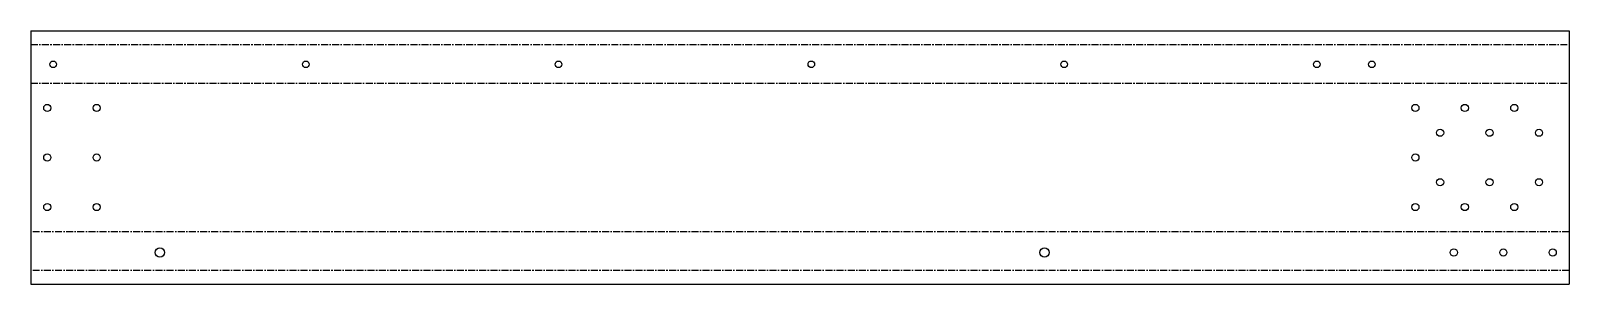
# Model space of a CAD drawing. Header units: millimetres. Extents: x -1400 to 1400, y -230 to 230.
import ezdxf

# ---------------------------------------------------------------- set-up
doc = ezdxf.new("R2010")
doc.units = ezdxf.units.MM
doc.linetypes.add('CENTERX2', pattern=[20.32, 12.7, -2.54, 2.54, -2.54])

msp = doc.modelspace()

# ---------------------------------------------------------------- linework, layer by layer
at = {"color": 7, "linetype": 'Continuous', "lineweight": 25}
for p, q in [((-1400, 230.1), (1400, 230.1)), ((-1400, 230.1), (-1400, -230.1)), ((1400, 230.1), (1400, -230.1)), ((-1400, -230.1), (1400, -230.1))]:
    msp.add_line(p, q, dxfattribs=at)
at = {"color": 7, "linetype": 'CENTERX2'}
for p, q in [((-1400, 205.1), (1400, 205.1)), ((-1400, 135), (1400, 135)), ((1400, -135), (-1400, -135)), ((1400, -205.1), (-1400, -205.1))]:
    msp.add_line(p, q, dxfattribs=at)
at = {"color": 7, "linetype": 'Continuous', "lineweight": 25}
for centre, radius in [((-1359.4, 169.3), 6), ((-899.4, 169.3), 6), ((-439.4, 169.3), 6), ((20.6, 169.3), 6), ((480.6, 169.3), 6), ((940.6, 169.3), 6), ((1040.6, 169.3), 6), ((-1370, 90), 6.5), ((-1280, 90), 6.5), ((1120, 90), 6.5), ((1210, 90), 6.5), ((1300, 90), 6.5), ((1165, 45), 6.5), ((1255, 45), 6.5), ((1345, 45), 6.5), ((-1370, 0), 6.5), ((-1280, 0), 6.5), ((1120, 0), 6.5), ((1165, -45), 6.5), ((1255, -45), 6.5), ((1345, -45), 6.5), ((-1370, -90), 6.5), ((-1280, -90), 6.5), ((1120, -90), 6.5), ((1210, -90), 6.5), ((1300, -90), 6.5), ((-1165, -172.6), 8.5), ((445, -172.6), 8.5), ((1190, -172.6), 6.5), ((1280, -172.6), 6.5), ((1370, -172.6), 6.5)]:
    msp.add_circle(centre, radius, dxfattribs=at)

doc.saveas('drawing.dxf')
